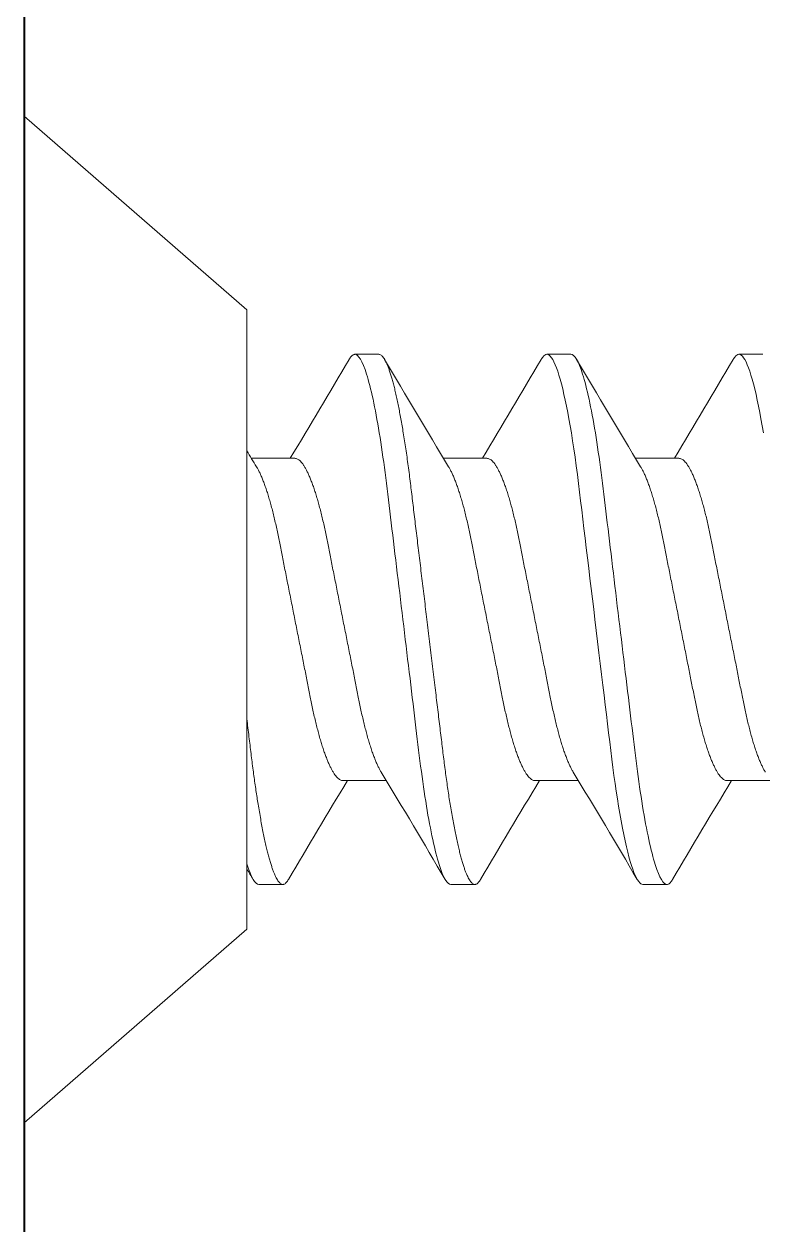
# Model space of a CAD drawing. Extents: x -23 to 190, y -172 to 85.
# Drawn here: x -6.1484 to -5.956, y 50.4973 to 50.8098 of the extents above; entities that cross this region are included whole.
import ezdxf

# ---------------------------------------------------------------- set-up
doc = ezdxf.new("R2010")
doc.units = 0
doc.header["$MEASUREMENT"] = 0
doc.layers.get('0').update_dxf_attribs({"linetype": 'CONTINUOUS'})
doc.layers.add('Ballons', color=7, linetype='CONTINUOUS')
doc.layers.add('DIM', color=7, linetype='CONTINUOUS')

# ---------------------------------------------------------------- blocks, each defined once
blk = doc.blocks.new('no 6 500')
at = {"color": 7, "linetype": 'Continuous', "lineweight": 15}
for p, q in [((56.45405, 21.48189), (56.39605, 21.53231)), ((56.39605, 21.53231), (56.39605, 21.27031)), ((56.45405, 21.48189), (56.45405, 21.32073)), ((56.48842, 21.47031), (56.48217, 21.47031)), ((56.53842, 21.47031), (56.53217, 21.47031)), ((56.58842, 21.47031), (56.58217, 21.47031)), ((56.46655, 21.44325), (56.45524, 21.44325)), ((56.51655, 21.44325), (56.50524, 21.44325)), ((56.56655, 21.44325), (56.55524, 21.44325)), ((56.47905, 21.35937), (56.49036, 21.35937)), ((56.52905, 21.35937), (56.54036, 21.35937)), ((56.57905, 21.35937), (56.59036, 21.35937)), ((56.45717, 21.33231), (56.46342, 21.33231)), ((56.50717, 21.33231), (56.51342, 21.33231)), ((56.55717, 21.33231), (56.56342, 21.33231)), ((56.39605, 21.27031), (56.45405, 21.32073))]:
    blk.add_line(p, q, dxfattribs=at)
at = {"color": 7, "linetype": 'Continuous', "lineweight": 15, "flags": 128}
for points in [[(56.53069, 21.46899), (56.53077, 21.46912), (56.53107, 21.46956), (56.53135, 21.46989), (56.53164, 21.47013), (56.53191, 21.47026), (56.53217, 21.47031), (56.53246, 21.47026), (56.53276, 21.47009), (56.53306, 21.46982), (56.53338, 21.46943), (56.5337, 21.46893), (56.53402, 21.46831), (56.53434, 21.46761), (56.53465, 21.46681), (56.53498, 21.46591), (56.5353, 21.46491), (56.53563, 21.4638), (56.53596, 21.46259), (56.53629, 21.46129), (56.53662, 21.45989), (56.53695, 21.4584), (56.53727, 21.45683), (56.53759, 21.4552), (56.53791, 21.45349), (56.53823, 21.45172), (56.53854, 21.44988), (56.53886, 21.44782), (56.53919, 21.4457), (56.5395, 21.44352), (56.53981, 21.44128), (56.54011, 21.43901), (56.5404, 21.43669), (56.54067, 21.43447), (56.54095, 21.43219), (56.54123, 21.42985), (56.54152, 21.42744), (56.54182, 21.42498), (56.54212, 21.42246), (56.54243, 21.4199), (56.54274, 21.4173), (56.54306, 21.41465), (56.54339, 21.41198), (56.54371, 21.40934), (56.54403, 21.40667), (56.54435, 21.40399), (56.54467, 21.40131), (56.54502, 21.39841), (56.54537, 21.39552), (56.54572, 21.39265), (56.54607, 21.3898), (56.54641, 21.38697), (56.54674, 21.38419), (56.54706, 21.3816), (56.54736, 21.37906), (56.54766, 21.37657), (56.54796, 21.37413), (56.54825, 21.37175), (56.54853, 21.36943), (56.5488, 21.36717), (56.54907, 21.36497), (56.54934, 21.36281), (56.54963, 21.36067), (56.54992, 21.35862), (56.55021, 21.35661), (56.55051, 21.35465), (56.55081, 21.35274), (56.55115, 21.35076), (56.55149, 21.34885), (56.55183, 21.34702), (56.55218, 21.34529), (56.55253, 21.34365), (56.55288, 21.34211), (56.55321, 21.34075), (56.55354, 21.33949), (56.55386, 21.33833), (56.55419, 21.33726), (56.55451, 21.3363), (56.55483, 21.33545), (56.55515, 21.33469), (56.55546, 21.33405), (56.55577, 21.3335), (56.55607, 21.33306), (56.55635, 21.33273), (56.55664, 21.3325), (56.55691, 21.33236), (56.55717, 21.33231), (56.55717, 21.33231)], [(56.58069, 21.46899), (56.58077, 21.46912), (56.58107, 21.46956), (56.58135, 21.46989), (56.58164, 21.47013), (56.58191, 21.47026), (56.58217, 21.47031), (56.58246, 21.47026), (56.58276, 21.47009), (56.58306, 21.46982), (56.58338, 21.46943), (56.5837, 21.46893), (56.58402, 21.46831), (56.58434, 21.46761), (56.58465, 21.46681), (56.58498, 21.46591), (56.5853, 21.46491), (56.58563, 21.4638), (56.58596, 21.46259), (56.58629, 21.46129), (56.58662, 21.45989), (56.58695, 21.4584), (56.58727, 21.45683), (56.58759, 21.4552), (56.58791, 21.45349), (56.58823, 21.45172), (56.58854, 21.44988)]]:
    blk.add_lwpolyline(points, dxfattribs=at)
at = {"color": 7, "linetype": 'Continuous', "lineweight": 15}
for centre, radius, start, end in [((54.38039, 22.70217), 2.43557, 328.87607, 329.58106), ((58.37888, 22.57666), 2.18978, 210.38664, 211.23816), ((54.41336, 22.71231), 2.45539, 328.87894, 329.57824), ((58.47328, 22.60314), 2.24147, 210.39645, 211.22834), ((54.54127, 22.66592), 2.36471, 328.86553, 329.59164), ((57.49369, 22.07287), 1.21442, 211.1207, 211.3502), ((54.57227, 20.19945), 2.24153, 30.39647, 31.22833), ((54.66686, 20.22605), 2.18961, 30.38661, 31.23819), ((58.50417, 20.1368), 2.36452, 148.86549, 149.59166), ((58.63221, 20.09033), 2.45535, 148.87893, 149.57824), ((58.60445, 20.13663), 2.36486, 148.86554, 149.59171), ((52.80269, 19.18368), 4.23871, 30.47857, 30.52234)]:
    blk.add_arc(centre, radius, start, end, dxfattribs=at)
for points, knots in [([(56.48069, 21.46899), (56.48072, 21.46903), (56.48084, 21.46926), (56.48106, 21.46957), (56.48135, 21.46991), (56.48164, 21.47014), (56.48191, 21.47028), (56.48209, 21.4703), (56.48217, 21.47031)], [0, 0, 0, 0, 0.047812, 0.244109, 0.435482, 0.62533, 0.813538, 1, 1, 1, 1]), ([(56.48217, 21.47031), (56.48308, 21.47031), (56.48413, 21.46863), (56.48633, 21.46164), (56.48748, 21.45633), (56.48906, 21.44665), (56.48957, 21.44315), (56.49052, 21.43586), (56.49096, 21.43206), (56.49245, 21.41977), (56.49356, 21.41055), (56.49579, 21.39207), (56.4969, 21.38285), (56.49839, 21.37056), (56.49883, 21.36677), (56.49978, 21.35947), (56.50029, 21.35597), (56.50187, 21.34629), (56.50302, 21.34098), (56.50522, 21.33399), (56.50627, 21.33231), (56.50717, 21.33231)], [0, 0, 0, 0, 0.125, 0.125, 0.25, 0.25, 0.3125, 0.3125, 0.375, 0.375, 0.5, 0.5, 0.625, 0.625, 0.6875, 0.6875, 0.75, 0.75, 0.875, 0.875, 1, 1, 1, 1]), ([(56.48842, 21.47031), (56.48852, 21.4703), (56.48871, 21.47028), (56.48901, 21.47011), (56.48931, 21.46984), (56.48963, 21.46945), (56.48995, 21.46894), (56.49027, 21.46833), (56.49059, 21.46763), (56.4909, 21.46683), (56.49123, 21.46593), (56.49155, 21.46492), (56.49188, 21.46382), (56.49221, 21.46261), (56.49254, 21.46131), (56.49287, 21.45991), (56.4932, 21.45842), (56.49352, 21.45685), (56.49384, 21.45521), (56.49416, 21.45351), (56.49448, 21.45173), (56.49479, 21.44984), (56.49511, 21.44784), (56.49544, 21.44572), (56.49575, 21.44353), (56.49606, 21.4413), (56.49636, 21.43903), (56.49665, 21.43675), (56.49692, 21.43448), (56.4972, 21.43219), (56.49748, 21.42985), (56.49777, 21.42744), (56.49807, 21.42498), (56.49837, 21.42246), (56.49868, 21.4199), (56.49899, 21.41729), (56.49931, 21.41465), (56.49963, 21.412), (56.49996, 21.40934), (56.50028, 21.40667), (56.5006, 21.40399), (56.50093, 21.40124), (56.50127, 21.39841), (56.50162, 21.39552), (56.50197, 21.39265), (56.50232, 21.3898), (56.50266, 21.38697), (56.50299, 21.38424), (56.50331, 21.3816), (56.50361, 21.37906), (56.50391, 21.37657), (56.50421, 21.37413), (56.5045, 21.37175), (56.50478, 21.36943), (56.50505, 21.36717), (56.50532, 21.36496), (56.50559, 21.36279), (56.50588, 21.36067), (56.50617, 21.3586), (56.50646, 21.35659), (56.50676, 21.35463), (56.50707, 21.35268), (56.5074, 21.35074), (56.50774, 21.34883), (56.50808, 21.34701), (56.50843, 21.34527), (56.50878, 21.34363), (56.50912, 21.34212), (56.50946, 21.34074), (56.50979, 21.33948), (56.51011, 21.33831), (56.51044, 21.33725), (56.51076, 21.33629), (56.51108, 21.33543), (56.5114, 21.33468), (56.51171, 21.33403), (56.51202, 21.33349), (56.51231, 21.33305), (56.5126, 21.33272), (56.51289, 21.33248), (56.51316, 21.33234), (56.51343, 21.33229), (56.51371, 21.33235), (56.51401, 21.33251), (56.51431, 21.33279), (56.51461, 21.33315), (56.51481, 21.33348), (56.51491, 21.33363)], [0, 0, 0, 0, 0.011795, 0.023709, 0.035734, 0.047861, 0.060081, 0.072385, 0.084054, 0.09578, 0.107555, 0.119369, 0.131213, 0.143078, 0.154954, 0.166832, 0.178701, 0.190553, 0.202167, 0.213747, 0.225283, 0.236766, 0.2491, 0.261353, 0.273516, 0.28558, 0.297537, 0.309377, 0.320469, 0.331651, 0.342936, 0.354315, 0.365782, 0.37733, 0.388949, 0.400633, 0.412371, 0.424156, 0.435767, 0.447404, 0.45906, 0.470725, 0.483322, 0.495906, 0.508469, 0.520997, 0.53348, 0.545907, 0.557564, 0.569153, 0.580667, 0.592096, 0.603435, 0.614676, 0.625812, 0.636915, 0.648122, 0.659429, 0.670625, 0.681905, 0.69326, 0.704684, 0.717087, 0.729551, 0.742063, 0.754614, 0.767191, 0.779785, 0.791663, 0.803535, 0.815392, 0.827225, 0.839023, 0.850777, 0.86248, 0.874121, 0.885693, 0.897188, 0.908394, 0.919511, 0.930532, 0.94145, 0.953245, 0.965159, 0.977184, 0.989311, 1, 1, 1, 1]), ([(56.53842, 21.47031), (56.53933, 21.47031), (56.54038, 21.46863), (56.54258, 21.46164), (56.54373, 21.45633), (56.54531, 21.44665), (56.54582, 21.44315), (56.54677, 21.43586), (56.54721, 21.43206), (56.5487, 21.41977), (56.54981, 21.41055), (56.55204, 21.39207), (56.55315, 21.38285), (56.55464, 21.37056), (56.55508, 21.36677), (56.55603, 21.35947), (56.55654, 21.35597), (56.55812, 21.34629), (56.55927, 21.34098), (56.56147, 21.33399), (56.56252, 21.33231), (56.56342, 21.33231)], [0, 0, 0, 0, 0.125, 0.125, 0.25, 0.25, 0.3125, 0.3125, 0.375, 0.375, 0.5, 0.5, 0.625, 0.625, 0.6875, 0.6875, 0.75, 0.75, 0.875, 0.875, 1, 1, 1, 1]), ([(56.46655, 21.44325), (56.46666, 21.44324), (56.4669, 21.44322), (56.46726, 21.44307), (56.46763, 21.44283), (56.46801, 21.44249), (56.4684, 21.44205), (56.46879, 21.44151), (56.46919, 21.44087), (56.46959, 21.44014), (56.47001, 21.4393), (56.47042, 21.43836), (56.47084, 21.43732), (56.47126, 21.43619), (56.47168, 21.43497), (56.4721, 21.43367), (56.47251, 21.43229), (56.47291, 21.43085), (56.4733, 21.42934), (56.47369, 21.42778), (56.47406, 21.42617), (56.47443, 21.42452), (56.47477, 21.42284), (56.47511, 21.42112), (56.47546, 21.41937), (56.47582, 21.41756), (56.47619, 21.41568), (56.47658, 21.41374), (56.47698, 21.41174), (56.47738, 21.4097), (56.47779, 21.40763), (56.47821, 21.40554), (56.47863, 21.40343), (56.47905, 21.40131), (56.47947, 21.3992), (56.47989, 21.39709), (56.4803, 21.395), (56.48071, 21.39294), (56.48112, 21.39092), (56.48151, 21.38894), (56.48189, 21.38703), (56.48226, 21.38516), (56.48262, 21.38333), (56.48298, 21.38155), (56.48332, 21.37981), (56.48367, 21.37812), (56.48403, 21.37646), (56.48441, 21.37485), (56.4848, 21.37329), (56.48519, 21.37178), (56.48559, 21.37033), (56.486, 21.36896), (56.48641, 21.36766), (56.48683, 21.36644), (56.48725, 21.36532), (56.48766, 21.36429), (56.48808, 21.36336), (56.48848, 21.36253), (56.4888, 21.36194), (56.48898, 21.36166), (56.48902, 21.36159)], [0, 0, 0, 0, 0.0167587, 0.0337246, 0.050881, 0.0682095, 0.0856906, 0.102988, 0.1203919, 0.1378808, 0.1554324, 0.1733832, 0.1913512, 0.2093117, 0.2272402, 0.2451123, 0.2629042, 0.2805928, 0.2981177, 0.3154964, 0.3327089, 0.3497367, 0.3665623, 0.3829747, 0.39957, 0.4163549, 0.4333125, 0.4507754, 0.4683787, 0.4861011, 0.5039198, 0.5218115, 0.5397523, 0.5577176, 0.5756439, 0.5935456, 0.6113986, 0.6291791, 0.6468638, 0.6641179, 0.6812376, 0.6982037, 0.714998, 0.7319404, 0.7486903, 0.7655506, 0.7826141, 0.7998633, 0.8172795, 0.8348425, 0.8524924, 0.8702452, 0.888078, 0.905967, 0.9238882, 0.941497, 0.95909, 0.9766443, 0.9941369, 1, 1, 1, 1]), ([(56.51655, 21.44325), (56.51666, 21.44324), (56.5169, 21.44322), (56.51726, 21.44307), (56.51763, 21.44283), (56.51801, 21.44249), (56.5184, 21.44205), (56.51879, 21.44151), (56.51919, 21.44087), (56.51959, 21.44014), (56.52001, 21.4393), (56.52042, 21.43836), (56.52084, 21.43732), (56.52126, 21.43619), (56.52168, 21.43497), (56.5221, 21.43367), (56.52251, 21.43229), (56.52291, 21.43085), (56.5233, 21.42934), (56.52369, 21.42778), (56.52406, 21.42617), (56.52443, 21.42452), (56.52477, 21.42284), (56.52511, 21.42112), (56.52546, 21.41937), (56.52582, 21.41756), (56.52619, 21.41568), (56.52658, 21.41374), (56.52698, 21.41174), (56.52738, 21.4097), (56.52779, 21.40763), (56.52821, 21.40554), (56.52863, 21.40343), (56.52905, 21.40131), (56.52947, 21.3992), (56.52989, 21.39709), (56.5303, 21.395), (56.53071, 21.39294), (56.53112, 21.39092), (56.53151, 21.38894), (56.53189, 21.38703), (56.53226, 21.38516), (56.53262, 21.38333), (56.53298, 21.38155), (56.53332, 21.37981), (56.53367, 21.37812), (56.53403, 21.37646), (56.53441, 21.37485), (56.5348, 21.37329), (56.53519, 21.37178), (56.53559, 21.37033), (56.536, 21.36896), (56.53641, 21.36766), (56.53683, 21.36644), (56.53725, 21.36532), (56.53766, 21.36429), (56.53808, 21.36336), (56.53848, 21.36253), (56.5388, 21.36194), (56.53898, 21.36166), (56.53902, 21.36159)], [0, 0, 0, 0, 0.016759, 0.033725, 0.050881, 0.06821, 0.085691, 0.102989, 0.120393, 0.137881, 0.155433, 0.173384, 0.191352, 0.209313, 0.227241, 0.245113, 0.262906, 0.280594, 0.298119, 0.315498, 0.332711, 0.349738, 0.366564, 0.382977, 0.399572, 0.416357, 0.433315, 0.450778, 0.468381, 0.486104, 0.503922, 0.521814, 0.539755, 0.55772, 0.575647, 0.593549, 0.611402, 0.629182, 0.646867, 0.664121, 0.681241, 0.698207, 0.715002, 0.731944, 0.748694, 0.765554, 0.782618, 0.799867, 0.817284, 0.834847, 0.852497, 0.87025, 0.888082, 0.905972, 0.923893, 0.941502, 0.959095, 0.976649, 0.994142, 1, 1, 1, 1]), ([(56.56655, 21.44325), (56.56666, 21.44324), (56.5669, 21.44322), (56.56726, 21.44307), (56.56763, 21.44283), (56.56801, 21.44249), (56.5684, 21.44205), (56.56879, 21.44151), (56.56919, 21.44087), (56.56959, 21.44014), (56.57001, 21.4393), (56.57042, 21.43836), (56.57084, 21.43732), (56.57126, 21.43619), (56.57168, 21.43497), (56.5721, 21.43367), (56.57251, 21.43229), (56.57291, 21.43085), (56.5733, 21.42934), (56.57369, 21.42778), (56.57406, 21.42617), (56.57443, 21.42452), (56.57477, 21.42284), (56.57511, 21.42112), (56.57546, 21.41937), (56.57582, 21.41756), (56.57619, 21.41568), (56.57658, 21.41374), (56.57698, 21.41174), (56.57738, 21.4097), (56.57779, 21.40763), (56.57821, 21.40554), (56.57863, 21.40343), (56.57905, 21.40131), (56.57947, 21.3992), (56.57989, 21.39709), (56.5803, 21.395), (56.58071, 21.39294), (56.58112, 21.39092), (56.58151, 21.38894), (56.58189, 21.38703), (56.58226, 21.38516), (56.58262, 21.38333), (56.58298, 21.38155), (56.58332, 21.37981), (56.58367, 21.37812), (56.58403, 21.37646), (56.58441, 21.37485), (56.5848, 21.37329), (56.58519, 21.37178), (56.58559, 21.37033), (56.586, 21.36896), (56.58641, 21.36766), (56.58683, 21.36644), (56.58725, 21.36532), (56.58766, 21.36429), (56.58808, 21.36336), (56.58848, 21.36253), (56.5888, 21.36194), (56.58898, 21.36166), (56.58902, 21.36159)], [0, 0, 0, 0, 0.016759, 0.033724, 0.050881, 0.068209, 0.08569, 0.102987, 0.120391, 0.13788, 0.155431, 0.173382, 0.19135, 0.20931, 0.227238, 0.24511, 0.262902, 0.28059, 0.298115, 0.315494, 0.332706, 0.349734, 0.366559, 0.382971, 0.399567, 0.416351, 0.433309, 0.450771, 0.468375, 0.486097, 0.503915, 0.521807, 0.539747, 0.557713, 0.575639, 0.59354, 0.611393, 0.629174, 0.646858, 0.664112, 0.681232, 0.698198, 0.714992, 0.731934, 0.748684, 0.765544, 0.782607, 0.799856, 0.817272, 0.834835, 0.852485, 0.870238, 0.88807, 0.905959, 0.92388, 0.941489, 0.959082, 0.976636, 0.994128, 1, 1, 1, 1]), ([(56.45658, 21.44104), (56.45661, 21.44098), (56.45679, 21.44071), (56.45709, 21.44013), (56.45751, 21.4393), (56.45792, 21.43836), (56.45834, 21.43732), (56.45876, 21.43619), (56.45918, 21.43497), (56.4596, 21.43367), (56.46001, 21.43229), (56.46041, 21.43085), (56.4608, 21.42934), (56.46119, 21.42778), (56.46156, 21.42617), (56.46193, 21.42452), (56.46227, 21.42284), (56.46261, 21.42112), (56.46296, 21.41937), (56.46332, 21.41756), (56.46369, 21.41568), (56.46408, 21.41374), (56.46448, 21.41174), (56.46488, 21.4097), (56.46529, 21.40763), (56.46571, 21.40554), (56.46613, 21.40343), (56.46655, 21.40131), (56.46697, 21.3992), (56.46739, 21.39709), (56.4678, 21.395), (56.46821, 21.39294), (56.46862, 21.39092), (56.46901, 21.38894), (56.46939, 21.38703), (56.46976, 21.38516), (56.47012, 21.38333), (56.47048, 21.38155), (56.47082, 21.37981), (56.47117, 21.37812), (56.47153, 21.37646), (56.47191, 21.37485), (56.4723, 21.37329), (56.47269, 21.37178), (56.47309, 21.37033), (56.4735, 21.36896), (56.47391, 21.36766), (56.47433, 21.36644), (56.47475, 21.36532), (56.47516, 21.36429), (56.47558, 21.36336), (56.47598, 21.36253), (56.47639, 21.36178), (56.4768, 21.36113), (56.4772, 21.36058), (56.47759, 21.36014), (56.47797, 21.35979), (56.47834, 21.35955), (56.4787, 21.3594), (56.47893, 21.35938), (56.47905, 21.35937)], [0, 0, 0, 0, 0.0049672, 0.0224558, 0.0400072, 0.0579579, 0.0759257, 0.093886, 0.1118143, 0.1296862, 0.1474779, 0.1651664, 0.182691, 0.2000695, 0.2172819, 0.2343095, 0.2511349, 0.2675471, 0.2841423, 0.300927, 0.3178845, 0.3353471, 0.3529503, 0.3706724, 0.3884909, 0.4063825, 0.4243231, 0.4422882, 0.4602143, 0.4781158, 0.4959687, 0.513749, 0.5314335, 0.5486874, 0.5658069, 0.5827728, 0.5995669, 0.6165091, 0.6332588, 0.650119, 0.6671823, 0.6844313, 0.7018473, 0.7194101, 0.7370599, 0.7548125, 0.7726451, 0.7905339, 0.8084549, 0.8260635, 0.8436564, 0.8612104, 0.8787029, 0.8964658, 0.9141184, 0.931639, 0.9490064, 0.9662011, 0.9832046, 1, 1, 1, 1]), ([(56.50658, 21.44104), (56.50661, 21.44098), (56.50679, 21.44071), (56.50709, 21.44013), (56.50751, 21.4393), (56.50792, 21.43836), (56.50834, 21.43732), (56.50876, 21.43619), (56.50918, 21.43497), (56.5096, 21.43367), (56.51001, 21.43229), (56.51041, 21.43085), (56.5108, 21.42934), (56.51119, 21.42778), (56.51156, 21.42617), (56.51193, 21.42452), (56.51227, 21.42284), (56.51261, 21.42112), (56.51296, 21.41937), (56.51332, 21.41756), (56.51369, 21.41568), (56.51408, 21.41374), (56.51448, 21.41174), (56.51488, 21.4097), (56.51529, 21.40763), (56.51571, 21.40554), (56.51613, 21.40343), (56.51655, 21.40131), (56.51697, 21.3992), (56.51739, 21.39709), (56.5178, 21.395), (56.51821, 21.39294), (56.51862, 21.39092), (56.51901, 21.38894), (56.51939, 21.38703), (56.51976, 21.38516), (56.52012, 21.38333), (56.52048, 21.38155), (56.52082, 21.37981), (56.52117, 21.37812), (56.52153, 21.37646), (56.52191, 21.37485), (56.5223, 21.37329), (56.52269, 21.37178), (56.52309, 21.37033), (56.5235, 21.36896), (56.52391, 21.36766), (56.52433, 21.36644), (56.52475, 21.36532), (56.52516, 21.36429), (56.52558, 21.36336), (56.52598, 21.36253), (56.52639, 21.36178), (56.5268, 21.36113), (56.5272, 21.36058), (56.52759, 21.36014), (56.52797, 21.35979), (56.52834, 21.35955), (56.5287, 21.3594), (56.52893, 21.35938), (56.52905, 21.35937)], [0, 0, 0, 0, 0.004953, 0.022442, 0.039994, 0.057945, 0.075913, 0.093873, 0.111802, 0.129674, 0.147466, 0.165155, 0.18268, 0.200059, 0.217271, 0.234299, 0.251125, 0.267537, 0.284132, 0.300917, 0.317875, 0.335338, 0.352941, 0.370664, 0.388483, 0.406374, 0.424315, 0.442281, 0.460207, 0.478109, 0.495962, 0.513742, 0.531427, 0.548681, 0.565801, 0.582767, 0.599561, 0.616504, 0.633254, 0.650114, 0.667178, 0.684427, 0.701843, 0.719406, 0.737056, 0.754809, 0.772642, 0.790531, 0.808452, 0.826061, 0.843654, 0.861209, 0.878701, 0.896464, 0.914117, 0.931638, 0.949006, 0.966201, 0.983204, 1, 1, 1, 1]), ([(56.55658, 21.44104), (56.55661, 21.44098), (56.55679, 21.44071), (56.55709, 21.44013), (56.55751, 21.4393), (56.55792, 21.43836), (56.55834, 21.43732), (56.55876, 21.43619), (56.55918, 21.43497), (56.5596, 21.43367), (56.56001, 21.43229), (56.56041, 21.43085), (56.5608, 21.42934), (56.56119, 21.42778), (56.56156, 21.42617), (56.56193, 21.42452), (56.56227, 21.42284), (56.56261, 21.42112), (56.56296, 21.41937), (56.56332, 21.41756), (56.56369, 21.41568), (56.56408, 21.41374), (56.56448, 21.41174), (56.56488, 21.4097), (56.56529, 21.40763), (56.56571, 21.40554), (56.56613, 21.40343), (56.56655, 21.40131), (56.56697, 21.3992), (56.56739, 21.39709), (56.5678, 21.395), (56.56821, 21.39294), (56.56862, 21.39092), (56.56901, 21.38894), (56.56939, 21.38703), (56.56976, 21.38516), (56.57012, 21.38333), (56.57048, 21.38155), (56.57082, 21.37981), (56.57117, 21.37812), (56.57153, 21.37646), (56.57191, 21.37485), (56.5723, 21.37329), (56.57269, 21.37178), (56.57309, 21.37033), (56.5735, 21.36896), (56.57391, 21.36766), (56.57433, 21.36644), (56.57475, 21.36532), (56.57516, 21.36429), (56.57558, 21.36336), (56.57598, 21.36253), (56.57639, 21.36178), (56.5768, 21.36113), (56.5772, 21.36058), (56.57759, 21.36014), (56.57797, 21.35979), (56.57834, 21.35955), (56.5787, 21.3594), (56.57893, 21.35938), (56.57905, 21.35937)], [0, 0, 0, 0, 0.004958, 0.022447, 0.039999, 0.05795, 0.075918, 0.093878, 0.111806, 0.129679, 0.14747, 0.165159, 0.182684, 0.200062, 0.217275, 0.234303, 0.251128, 0.267541, 0.284136, 0.300921, 0.317878, 0.335341, 0.352945, 0.370667, 0.388486, 0.406377, 0.424318, 0.442283, 0.46021, 0.478111, 0.495964, 0.513745, 0.531429, 0.548683, 0.565803, 0.582769, 0.599563, 0.616506, 0.633256, 0.650116, 0.667179, 0.684429, 0.701845, 0.719408, 0.737058, 0.75481, 0.772643, 0.790532, 0.808453, 0.826062, 0.843655, 0.861209, 0.878702, 0.896465, 0.914118, 0.931638, 0.949006, 0.966201, 0.983204, 1, 1, 1, 1]), ([(56.45405, 21.37544), (56.45415, 21.37465), (56.45433, 21.37308), (56.45461, 21.37078), (56.45488, 21.36854), (56.45515, 21.36635), (56.45541, 21.36421), (56.45568, 21.36214), (56.45595, 21.36014), (56.45622, 21.35822), (56.4565, 21.35635), (56.45678, 21.35451), (56.45708, 21.35264), (56.4574, 21.35074), (56.45774, 21.34883), (56.45808, 21.34701), (56.45843, 21.34527), (56.45878, 21.34363), (56.45912, 21.34212), (56.45946, 21.34074), (56.45979, 21.33948), (56.46011, 21.33831), (56.46044, 21.33725), (56.46076, 21.33629), (56.46108, 21.33543), (56.4614, 21.33468), (56.46171, 21.33403), (56.46202, 21.33349), (56.46231, 21.33305), (56.4626, 21.33272), (56.46289, 21.33248), (56.46316, 21.33234), (56.46343, 21.33229), (56.46371, 21.33235), (56.46401, 21.33251), (56.46431, 21.33279), (56.46461, 21.33315), (56.46481, 21.33348), (56.46491, 21.33363)], [0, 0, 0, 0, 0.026874, 0.053531, 0.079955, 0.106143, 0.132425, 0.158948, 0.184163, 0.209567, 0.235144, 0.26088, 0.28676, 0.316716, 0.346817, 0.377036, 0.407348, 0.437725, 0.46814, 0.496827, 0.5255, 0.554137, 0.582713, 0.611207, 0.639597, 0.66786, 0.695976, 0.723924, 0.751684, 0.778749, 0.805597, 0.832214, 0.858584, 0.887071, 0.915845, 0.944886, 0.974174, 1, 1, 1, 1]), ([(56.56342, 21.33231), (56.56352, 21.33232), (56.56371, 21.33234), (56.56401, 21.33251), (56.56431, 21.33279), (56.56461, 21.33315), (56.56481, 21.33348), (56.5649, 21.33363)], [0, 0, 0, 0, 0.201712, 0.405454, 0.611089, 0.818473, 1, 1, 1, 1])]:
    blk.add_open_spline(points, degree=3, knots=knots, dxfattribs=at)
blk.add_open_spline([(56.45405, 21.33771), (56.45518, 21.33406), (56.45625, 21.33231), (56.45717, 21.33231)], degree=3, dxfattribs=at)

msp = doc.modelspace()

# ---------------------------------------------------------------- linework, layer by layer
at = {"layer": 'DIM', "color": 5, "lineweight": 40}
msp.add_lwpolyline([(-6.14841, 51.60272), (-6.14841, 49.81472, 0.414214), (-6.11741, 49.78372), (-5.88941, 49.78372, 0.414214), (-5.85841, 49.81472), (-5.85841, 50.25372, -1), (-5.85841, 50.27372), (-5.85841, 50.35375, -1.086283), (-5.85841, 50.37368), (-5.85841, 50.79272, 0.414214), (-5.88941, 50.82372), (-6.02738, 50.82372, -0.414214), (-6.05838, 50.85472), (-6.05838, 50.93772, -0.414214), (-6.02738, 50.96872), (-5.98112, 50.96872, 3.577628), (-5.98112, 51.03872), (-6.02738, 51.03872, -0.414214), (-6.05838, 51.06972), (-6.05838, 51.15272, -0.414214), (-6.02738, 51.18372), (-5.88941, 51.18372, 0.414214), (-5.85841, 51.21472), (-5.85841, 51.60272, 0.414214)], format="xyb", dxfattribs=at)

# ---------------------------------------------------------------- block references
at = {"layer": 'Ballons'}
msp.add_blockref('no 6 500', (-62.54446, 29.25356), dxfattribs=at)

doc.saveas('drawing.dxf')
